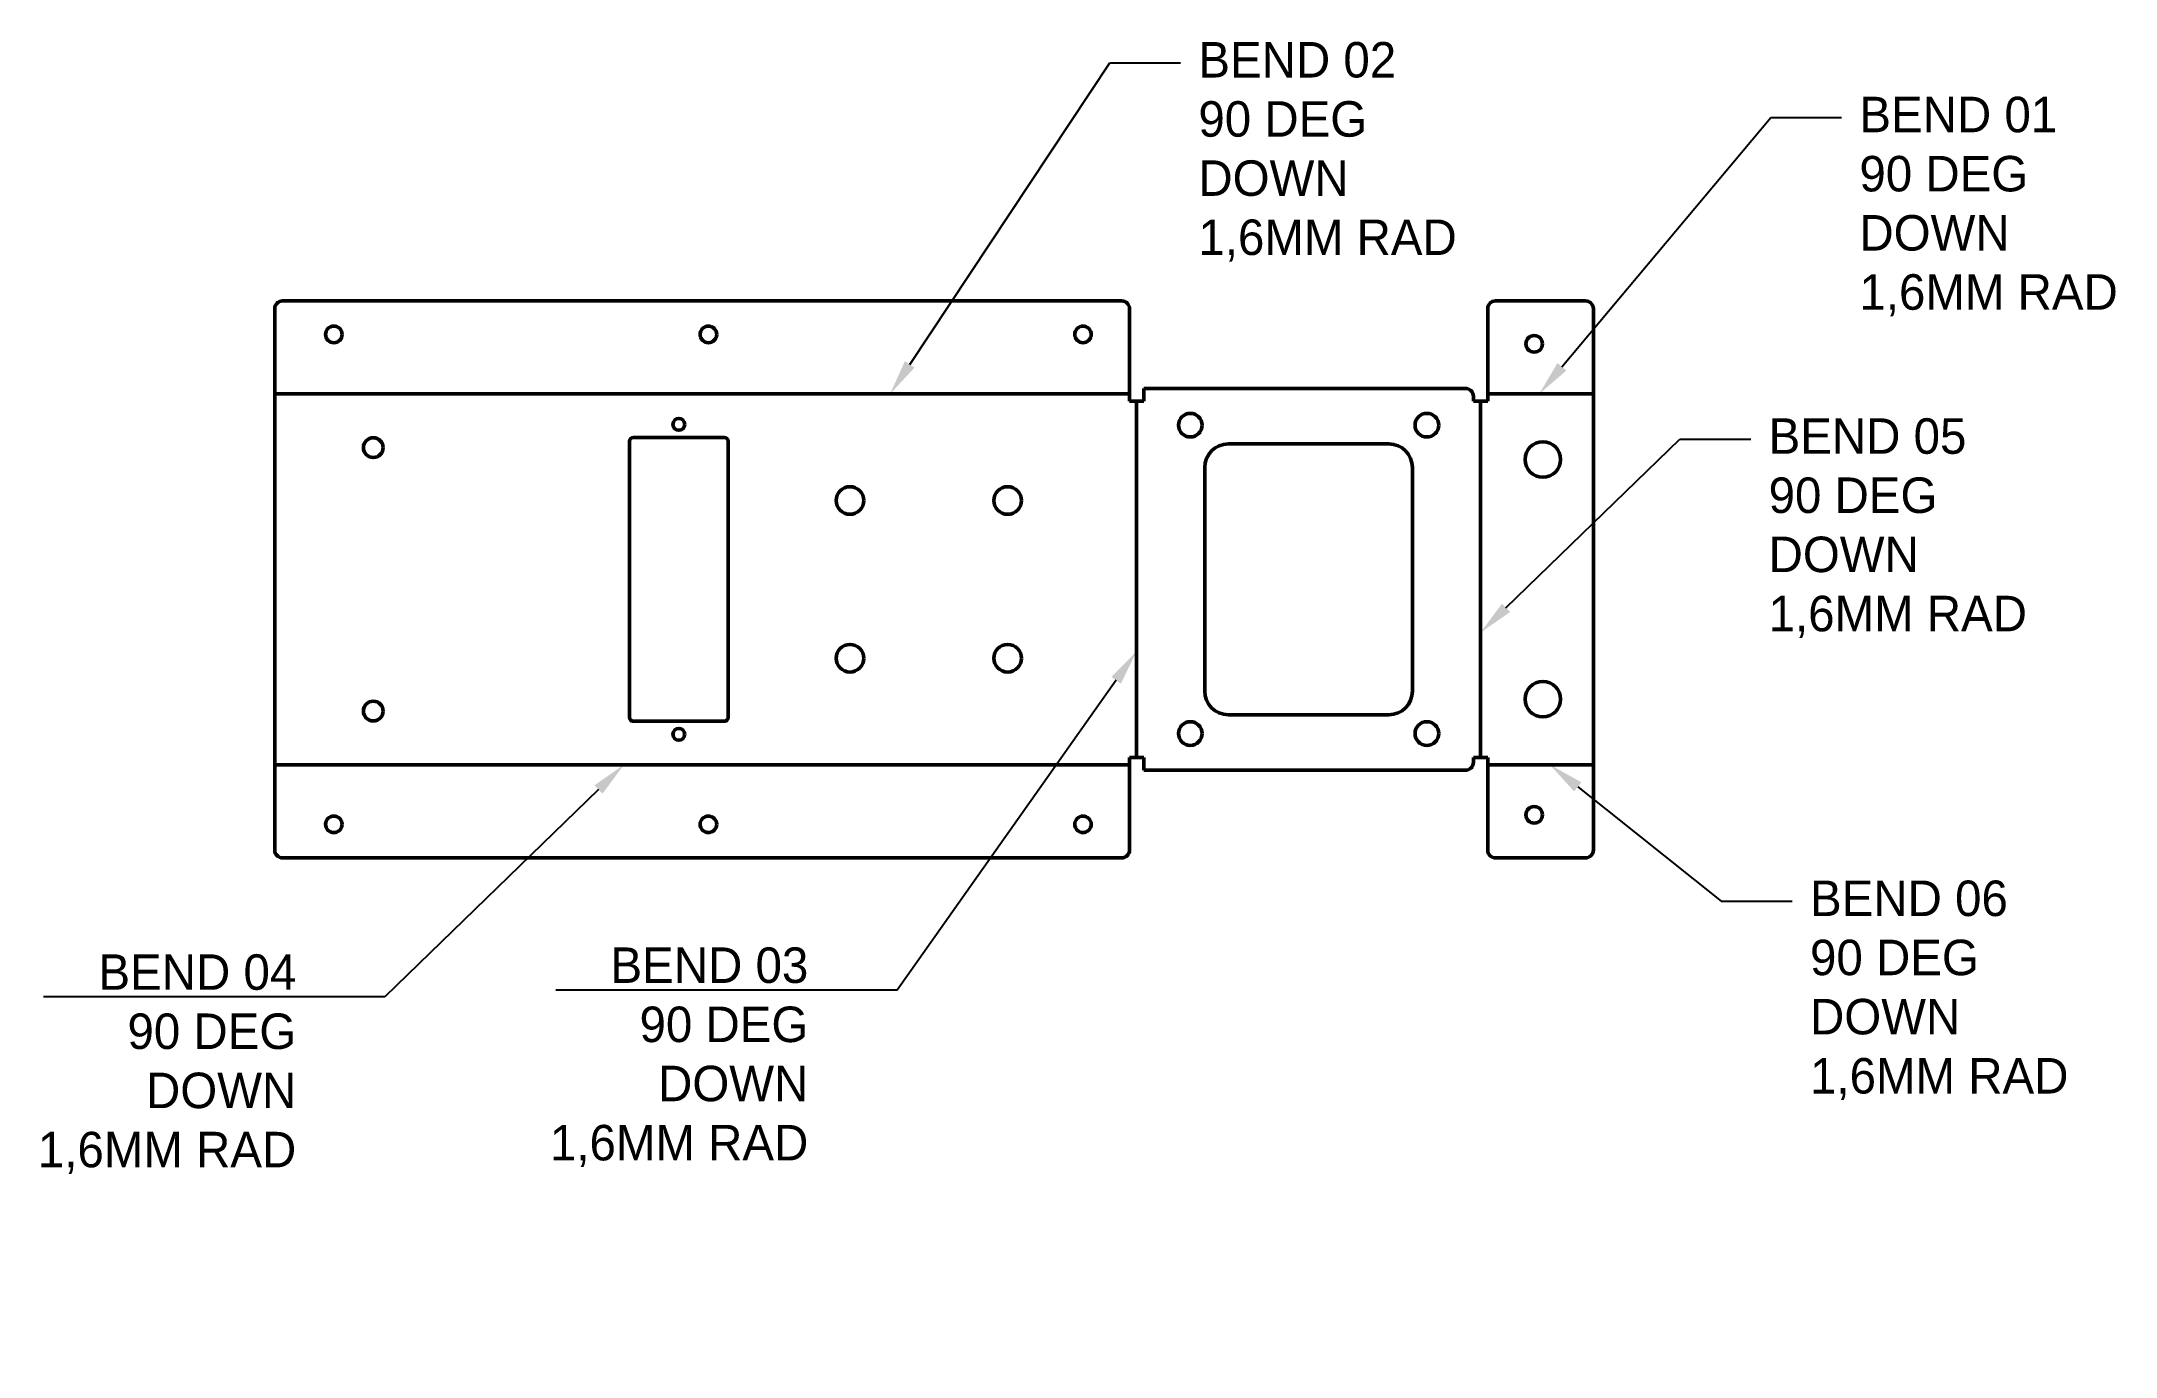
# Model space of a CAD drawing. Header units: millimetres. Extents: x -59 to 467, y -246 to 88.
import ezdxf
from ezdxf import colors
from ezdxf.entities.mleader import LeaderData, LeaderLine
from ezdxf.math import Vec2, Vec3

# ---------------------------------------------------------------- set-up
doc = ezdxf.new("R2010")
doc.units = ezdxf.units.MM
for name, color, linetype, lineweight in [('IV_BEND_DOWN', 7, 'Continuous', 50), ('IV_INTERIOR_PROFILES', 7, 'Continuous', 50), ('IV_OUTER_PROFILE', 7, 'Continuous', 50)]:
    doc.layers.add(name, color=color, linetype=linetype, lineweight=lineweight)

msp = doc.modelspace()

# ---------------------------------------------------------------- linework, layer by layer
at = {"layer": 'IV_BEND_DOWN'}
for p, q in [((216.8, -1.81), (0, -1.81)), ((218.61, -94.02), (218.61, -3.62)), ((305.83, -94.02), (305.83, -3.62)), ((334.44, -1.81), (307.64, -1.81)), ((0, -95.83), (216.8, -95.83)), ((307.64, -95.83), (334.44, -95.83))]:
    msp.add_line(p, q, dxfattribs=at)
at = {"layer": 'IV_INTERIOR_PROFILES'}
for p, q in [((90, -83.82), (90, -13.82)), ((91, -12.82), (114, -12.82)), ((115, -13.82), (115, -83.82)), ((241.87, -14.48), (282.57, -14.48)), ((235.87, -77.16), (235.87, -20.48)), ((288.57, -20.48), (288.57, -77.16)), ((282.57, -83.16), (241.87, -83.16)), ((114, -84.82), (91, -84.82))]:
    msp.add_line(p, q, dxfattribs=at)
for centre, radius in [((15, 13.3), 2.1), ((110, 13.3), 2.1), ((205, 13.3), 2.1), ((319.44, 10.9), 2.1), ((102.5, -9.52), 1.5), ((232.22, -9.72), 3), ((292.22, -9.72), 3), ((25, -15.42), 2.5), ((321.64, -18.42), 4.5), ((145.9, -28.82), 3.5), ((185.9, -28.82), 3.5), ((145.9, -68.82), 3.5), ((185.9, -68.82), 3.5), ((321.64, -79.22), 4.5), ((25, -82.22), 2.5), ((102.5, -88.12), 1.5), ((232.22, -87.92), 3), ((292.22, -87.92), 3), ((15, -110.94), 2.1), ((110, -110.94), 2.1), ((205, -110.94), 2.1), ((319.44, -108.54), 2.1)]:
    msp.add_circle(centre, radius, dxfattribs=at)
for centre, radius, start, end in [((91, -13.82), 1, 90, 180), ((114, -13.82), 1, 0, 90), ((241.87, -20.48), 6, 90, 180), ((282.57, -20.48), 6, 0, 90), ((241.87, -77.16), 6, 180, 270), ((282.57, -77.16), 6, 270, 360), ((91, -83.82), 1, 180, 270), ((114, -83.82), 1, 270, 0)]:
    msp.add_arc(centre, radius, start, end, dxfattribs=at)
at = {"layer": 'IV_OUTER_PROFILE'}
for p, q in [((2, 21.8), (214.8, 21.8)), ((309.64, 21.8), (332.44, 21.8)), ((0, -117.44), (0, 19.8)), ((216.8, 19.8), (216.8, -3.62)), ((307.64, -3.62), (307.64, 19.8)), ((334.44, 19.8), (334.44, -117.44)), ((220.42, -3.62), (216.8, -3.62)), ((220.42, -0.42), (220.42, -3.62)), ((220.42, -0.42), (302.02, -0.42)), ((304.02, -3.62), (304.02, -2.42)), ((307.64, -3.62), (304.02, -3.62)), ((216.8, -94.02), (216.8, -117.44)), ((216.8, -94.02), (220.42, -94.02)), ((220.42, -94.02), (220.42, -97.22)), ((304.02, -95.22), (304.02, -94.02)), ((304.02, -94.02), (307.64, -94.02)), ((307.64, -117.44), (307.64, -94.02)), ((302.02, -97.22), (220.42, -97.22)), ((214.8, -119.44), (2, -119.44)), ((332.44, -119.44), (309.64, -119.44))]:
    msp.add_line(p, q, dxfattribs=at)
for centre, start, end in [((2, 19.8), 90, 180), ((214.8, 19.8), 0, 90), ((309.64, 19.8), 90, 180), ((332.44, 19.8), 0, 90), ((302.02, -2.42), 0, 90), ((302.02, -95.22), 270, 0), ((2, -117.44), 180, 270), ((214.8, -117.44), 270, 0), ((309.64, -117.44), 180, 270), ((332.44, -117.44), 270, 0)]:
    msp.add_arc(centre, 2, start, end, dxfattribs=at)

# ---------------------------------------------------------------- leaders
ml = msp.add_multileader_mtext('Standard')
ml.set_content('BEND 02\\P90 DEG\\PDOWN \\P1,6MM RAD', color=256)
ml.set_leader_properties()
ml.build(insert=Vec2(0, 0))
ml.multileader.update_dxf_attribs({"text_right_attachment_type": 6, "dogleg_length": 0.36, "arrow_head_size": 9, "scale": 50})
ctx = ml.context
ctx.base_point, ctx.scale, ctx.char_height, ctx.arrow_head_size, ctx.landing_gap_size, ctx.plane_origin = Vec3(229.77, 82.19), 50, 9, 9, 4.5, Vec3(587.13, 57.51)
ctx.right_attachment = 6
notes = []
notes.append((ctx, [(0, (1, 1, 0), (211.77, 82.19), (1, 0), 18, [(0, [(156.08, -1.81)], 0, [])])]))
ctx.mtext.insert, ctx.mtext.flow_direction = Vec3(234.27, 87.44), 5
ml = msp.add_multileader_mtext('Standard')
ml.set_content('BEND 01\\P90 DEG\\PDOWN \\P1,6MM RAD', color=256)
ml.set_leader_properties()
ml.build(insert=Vec2(0, 0))
ml.multileader.update_dxf_attribs({"text_right_attachment_type": 6, "dogleg_length": 0.36, "arrow_head_size": 9, "scale": 50})
ctx = ml.context
ctx.base_point, ctx.scale, ctx.char_height, ctx.arrow_head_size, ctx.landing_gap_size, ctx.plane_origin = Vec3(397.42, 68.31), 50, 9, 9, 4.5, Vec3(770.69, 55.67)
ctx.right_attachment = 6
notes.append((ctx, [(0, (1, 1, 0), (379.42, 68.31), (1, 0), 18, [(0, [(320.7, -1.81)], 0, [])])]))
ctx.mtext.insert, ctx.mtext.flow_direction = Vec3(401.92, 73.56), 5
ml = msp.add_multileader_mtext('Standard')
ml.set_content('BEND 05\\P90 DEG\\PDOWN \\P1,6MM RAD', color=256)
ml.set_leader_properties()
ml.build(insert=Vec2(0, 0))
ml.multileader.update_dxf_attribs({"text_right_attachment_type": 6, "dogleg_length": 0.36, "arrow_head_size": 9, "scale": 50})
ctx = ml.context
ctx.base_point, ctx.scale, ctx.char_height, ctx.arrow_head_size, ctx.landing_gap_size, ctx.plane_origin = Vec3(374.39, -13.23), 50, 9, 9, 4.5, Vec3(753.34, 31.65)
ctx.right_attachment = 6
notes.append((ctx, [(0, (1, 1, 0), (356.39, -13.23), (1, 0), 18, [(0, [(305.83, -62.32)], 0, [])])]))
ctx.mtext.insert, ctx.mtext.flow_direction = Vec3(378.89, -7.98), 5
ml = msp.add_multileader_mtext('Standard')
ml.set_content('BEND 03\\P90 DEG\\PDOWN \\P1,6MM RAD', color=256)
ml.set_leader_properties()
ml.build(insert=Vec2(0, 0))
ml.multileader.update_dxf_attribs({"text_right_attachment_type": 6, "dogleg_length": 0.36, "arrow_head_size": 9, "scale": 50})
ctx = ml.context
ctx.base_point, ctx.scale, ctx.char_height, ctx.arrow_head_size, ctx.landing_gap_size, ctx.plane_origin = Vec3(60.34, -147.41), 50, 9, 9, 4.5, Vec3(716.59, 157.59)
ctx.right_attachment, ctx.text_align_type = 6, 2
notes.append((ctx, [(1, (1, 1, 0), (157.84, -152.96), (-1, 0), 18, [(0, [(218.61, -67.07)], 0, [])])]))
ctx.mtext.insert, ctx.mtext.alignment, ctx.mtext.flow_direction = Vec3(135.34, -142.16), 3, 5
ml = msp.add_multileader_mtext('Standard')
ml.set_content('BEND 04\\P90 DEG\\PDOWN \\P1,6MM RAD', color=256)
ml.set_leader_properties()
ml.build(insert=Vec2(0, 0))
ml.multileader.update_dxf_attribs({"text_right_attachment_type": 6, "dogleg_length": 0.36, "arrow_head_size": 9, "scale": 50})
ctx = ml.context
ctx.base_point, ctx.scale, ctx.char_height, ctx.arrow_head_size, ctx.landing_gap_size, ctx.plane_origin = Vec3(-69.53, -149.16), 50, 9, 9, 4.5, Vec3(495.16, -38.34)
ctx.right_attachment, ctx.text_align_type = 6, 2
notes.append((ctx, [(1, (1, 1, 0), (27.97, -154.71), (-1, 0), 18, [(0, [(88.58, -95.83)], 0, [])])]))
ctx.mtext.insert, ctx.mtext.alignment, ctx.mtext.flow_direction = Vec3(5.47, -143.91), 3, 5
ml = msp.add_multileader_mtext('Standard')
ml.set_content('BEND 06\\P90 DEG\\PDOWN \\P1,6MM RAD', color=256)
ml.set_leader_properties()
ml.build(insert=Vec2(0, 0))
ml.multileader.update_dxf_attribs({"text_right_attachment_type": 6, "dogleg_length": 0.36, "arrow_head_size": 9, "scale": 50})
ctx = ml.context
ctx.base_point, ctx.scale, ctx.char_height, ctx.arrow_head_size, ctx.landing_gap_size, ctx.plane_origin = Vec3(384.9, -130.45), 50, 9, 9, 4.5, Vec3(781.11, -108.62)
ctx.right_attachment = 6
notes.append((ctx, [(0, (1, 1, 0), (366.9, -130.45), (1, 0), 18, [(0, [(323.44, -95.83)], 0, [])])]))
ctx.mtext.insert, ctx.mtext.flow_direction = Vec3(389.4, -125.2), 5
for ctx, leaders in notes:
    for number, flags, end, landing, length, lines in leaders:
        leader = LeaderData()
        leader.index, (leader.has_last_leader_line, leader.has_dogleg_vector, leader.attachment_direction) = number, flags
        leader.last_leader_point, leader.dogleg_vector, leader.dogleg_length = Vec3(end), Vec3(landing), length
        for number, points, colour, breaks in lines:
            line = LeaderLine()
            line.index, line.vertices, line.color, line.breaks = number, Vec3.list(points), colors.encode_raw_color(colour), breaks
            leader.lines.append(line)
        ctx.leaders.append(leader)

doc.saveas('drawing.dxf')
